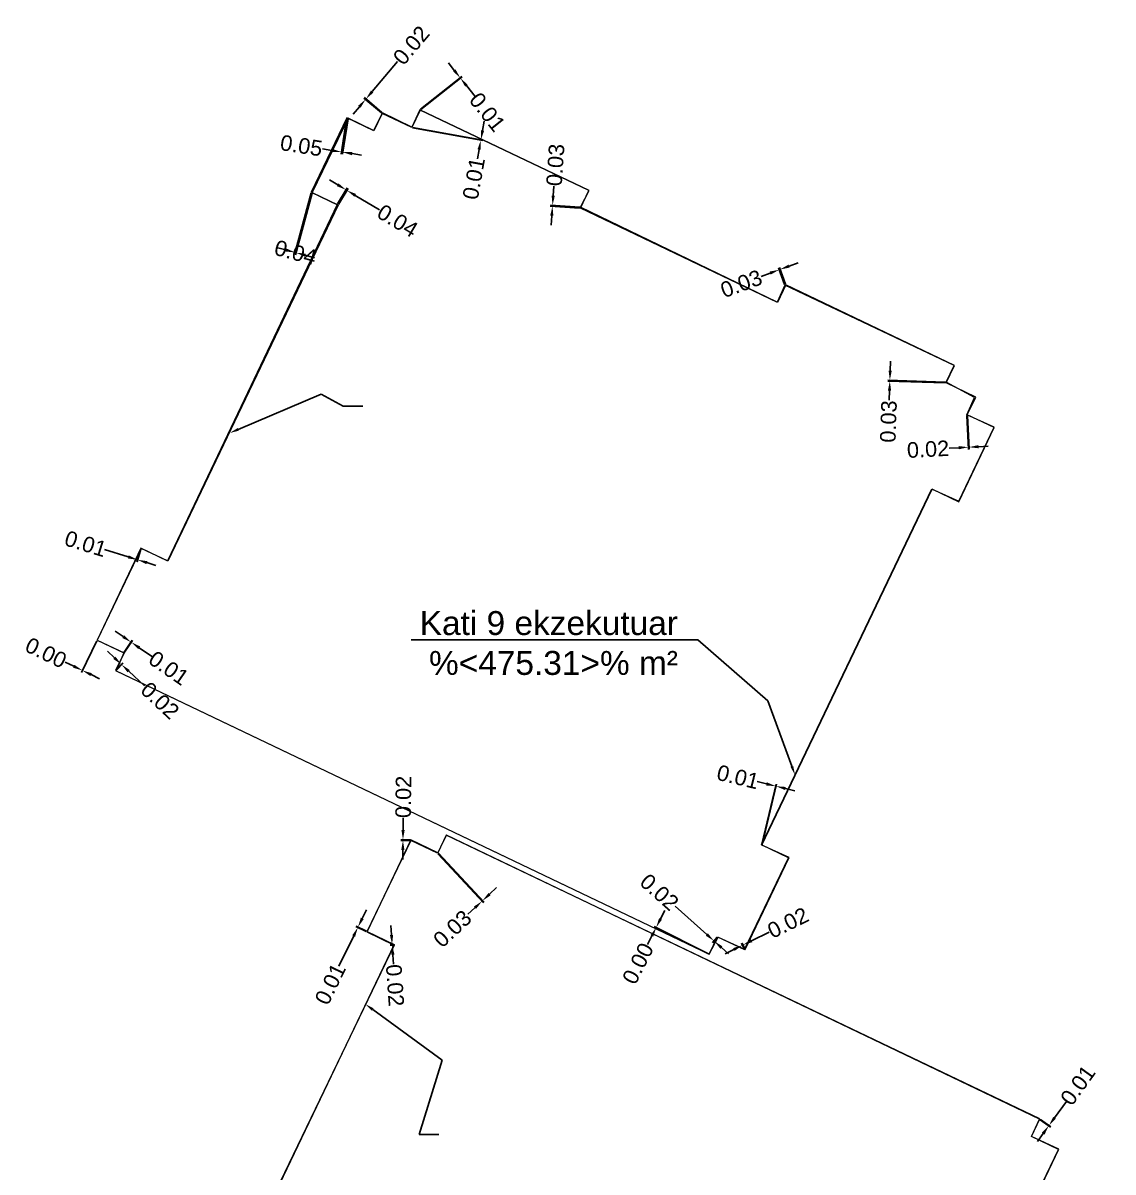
# Model space of a CAD drawing. Header units: metres. Extents: x 7511826.2 to 7511862.6, y 4693252.2 to 4693310.5.
# Drawn here: x 7511826.17 to 7511862.62, y 4693272.07 to 4693310.49 of the extents above; entities that cross this region are included whole.
import ezdxf
from ezdxf import colors
from ezdxf.entities.mleader import LeaderData, LeaderLine
from ezdxf.math import Vec2, Vec3

# ---------------------------------------------------------------- set-up
doc = ezdxf.new("R2010")
doc.units = ezdxf.units.M
for name, color, linetype, lineweight in [('dim', 7, 'Continuous', 0), ('kati 9 ekzekutim', 1, 'Continuous', 0), ('kati 9 ekzekutim pikat', 1, 'Continuous', 0), ('kati 9 projekt', 250, 'Continuous', 0)]:
    doc.layers.add(name, color=color, linetype=linetype, lineweight=lineweight)
doc.styles.get("Standard").update_dxf_attribs({"font": 'arial.ttf'})
doc.dimstyles.get("Standard").update_dxf_attribs({"dimtxt": 0.18, "dimasz": 0.18, "dimexe": 0.18, "dimexo": 0.0625, "dimgap": 0.09, "dimtad": 0, "dimtih": 1, "dimtoh": 1, "dimdec": 4, "dimzin": 0, "dimdsep": 46, "dimtxsty": 'Standard', "dimcen": 0.09, "dimadec": 0, "dimazin": 0, "dimtfac": 1, "dimtdec": 4, "dimtofl": 0, "dimtmove": 0, "dimatfit": 3, "dimfxl": 1, "dimtolj": 1, "dimtzin": 0, "dimarcsym": 0})

# ---------------------------------------------------------------- blocks, each defined once
blk = doc.blocks.new('*D60')
at = {"layer": 'Defpoints', "color": 0, "transparency": 16777216}
for p in [(7511860.164999999, 4693273.832, 659.3), (7511860.173308413, 4693273.84358567), (7511860.478388229, 4693273.624804202)]:
    blk.add_point(p, dxfattribs=at)
at = {"layer": 'dim', "color": 0, "lineweight": -2, "transparency": 16777216}
for p, q in [((7511860.664873648, 4693273.884848791), (7511861.057291957, 4693274.432056495)), ((7511860.193624398, 4693273.829016496), (7511860.536898262, 4693273.582844982)), ((7511860.185315982, 4693273.817430827), (7511860.528589847, 4693273.571259312)), ((7511860.283594394, 4693273.353173942), (7511860.097108977, 4693273.093129354))]:
    blk.add_line(p, q, dxfattribs=at)
at = {"layer": 'dim', "color": 0, "transparency": 16777216}
for points in [[(7511860.621532883, 4693273.915929694), (7511860.708214413, 4693273.853767888), (7511860.478388229, 4693273.624804202)], [(7511860.240253629, 4693273.384254845), (7511860.326935159, 4693273.322093039), (7511860.470079813, 4693273.613218532)]]:
    blk.add_solid(points, dxfattribs=at)
at = {"layer": 'dim', "color": 0, "transparency": 16777216, "insert": (7511861.442600282, 4693274.96934968), "char_height": 0.52, "attachment_point": 5, "rotation": 54.35460971150607}
blk.add_mtext('\\A1;0.01', dxfattribs=at)
blk = doc.blocks.new('*D61')
at = {"layer": 'Defpoints', "color": 0, "transparency": 16777216}
for p in [(7511838.516029494, 4693279.676440771), (7511838.578631031, 4693279.680774595), (7511838.58, 4693279.661000001)]:
    blk.add_point(p, dxfattribs=at)
at = {"layer": 'dim', "color": 0, "lineweight": -2, "transparency": 16777216}
for p, q in [((7511838.493929202, 4693279.995676697), (7511838.471828909, 4693280.314912625)), ((7511838.553690724, 4693279.679048009), (7511838.444201411, 4693279.671468205)), ((7511838.555059693, 4693279.659273416), (7511838.44557038, 4693279.651693611)), ((7511838.539498757, 4693279.337430251), (7511838.56159905, 4693279.018194323))]:
    blk.add_line(p, q, dxfattribs=at)
at = {"layer": 'dim', "color": 0, "transparency": 16777216}
for points in [[(7511838.54713519, 4693279.99936008), (7511838.440723213, 4693279.991993316), (7511838.516029494, 4693279.676440771)], [(7511838.592704745, 4693279.341113633), (7511838.486292768, 4693279.333746868), (7511838.517398464, 4693279.656666177)]]:
    blk.add_solid(points, dxfattribs=at)
at = {"layer": 'dim', "color": 0, "transparency": 16777216, "insert": (7511838.610544376, 4693278.311185282), "char_height": 0.52, "attachment_point": 5, "rotation": 273.9601946563726}
blk.add_mtext('\\A1;0.02', dxfattribs=at)
blk = doc.blocks.new('*D62')
at = {"layer": 'Defpoints', "color": 0, "transparency": 16777216}
for p in [(7511837.373920582, 4693280.259591521), (7511837.671999998, 4693280.103, 659.3), (7511837.676472254, 4693280.112178918)]:
    blk.add_point(p, dxfattribs=at)
at = {"layer": 'dim', "color": 0, "lineweight": -2, "transparency": 16777216}
for p, q in [((7511837.514082811, 4693280.547262426), (7511837.654245039, 4693280.83493333)), ((7511837.649525709, 4693280.113950174), (7511837.304722372, 4693280.281949103)), ((7511837.653997963, 4693280.123129092), (7511837.309194628, 4693280.291128022)), ((7511837.229286098, 4693279.962741696), (7511836.737026129, 4693278.9524205))]:
    blk.add_line(p, q, dxfattribs=at)
at = {"layer": 'dim', "color": 0, "transparency": 16777216}
for points in [[(7511837.46613766, 4693280.570622797), (7511837.562027962, 4693280.523902054), (7511837.373920582, 4693280.259591521)], [(7511837.181340947, 4693279.986102068), (7511837.277231249, 4693279.939381325), (7511837.369448327, 4693280.250412602)]]:
    blk.add_solid(points, dxfattribs=at)
at = {"layer": 'dim', "color": 0, "transparency": 16777216, "insert": (7511836.44742883, 4693278.358046985), "char_height": 0.52, "attachment_point": 5, "rotation": 64.02321332615882}
blk.add_mtext('\\A1;0.01', dxfattribs=at)
blk = doc.blocks.new('*D63')
at = {"layer": 'Defpoints', "color": 0, "transparency": 16777216}
for p in [(7511838.876700051, 4693283.182438607), (7511839.142999999, 4693283.157, 659.3), (7511839.143246716, 4693283.179518241)]:
    blk.add_point(p, dxfattribs=at)
at = {"layer": 'dim', "color": 0, "lineweight": -2, "transparency": 16777216}
for p, q in [((7511838.880205858, 4693283.502419404), (7511838.884607596, 4693283.904173465)), ((7511839.118001499, 4693283.157273891), (7511838.804457655, 4693283.160709172)), ((7511839.118248216, 4693283.179792133), (7511838.804704372, 4693283.183227413)), ((7511838.872947528, 4693282.83993957), (7511838.869441723, 4693282.519958775))]:
    blk.add_line(p, q, dxfattribs=at)
at = {"layer": 'dim', "color": 0, "transparency": 16777216}
for points in [[(7511838.826875724, 4693283.503003704), (7511838.93353599, 4693283.501835103), (7511838.876700051, 4693283.182438607)], [(7511838.819617394, 4693282.840523871), (7511838.926277661, 4693282.839355269), (7511838.876453334, 4693283.159920366)]]:
    blk.add_solid(points, dxfattribs=at)
at = {"layer": 'dim', "color": 0, "transparency": 16777216, "insert": (7511838.892371874, 4693284.612832161), "char_height": 0.52, "attachment_point": 5, "rotation": 89.37227526417291}
blk.add_mtext('\\A1;0.02', dxfattribs=at)
blk = doc.blocks.new('*D64')
at = {"layer": 'Defpoints', "color": 0, "transparency": 16777216}
for p in [(7511840.026999999, 4693282.731, 659.3), (7511840.045403513, 4693282.74811486), (7511841.538112385, 4693281.14301328)]:
    blk.add_point(p, dxfattribs=at)
at = {"layer": 'dim', "color": 0, "lineweight": -2, "transparency": 16777216}
for p, q in [((7511840.044025097, 4693282.712693006), (7511841.568741154, 4693281.073174277)), ((7511840.062428611, 4693282.729807867), (7511841.587144668, 4693281.090289137)), ((7511841.772441908, 4693281.360934539), (7511842.00677143, 4693281.578855798)), ((7511841.285379348, 4693280.907977161), (7511841.051049826, 4693280.690055902))]:
    blk.add_line(p, q, dxfattribs=at)
at = {"layer": 'dim', "color": 0, "transparency": 16777216}
for points in [[(7511841.249059139, 4693280.947032081), (7511841.321699558, 4693280.868922241), (7511841.519708871, 4693281.12589842)], [(7511841.736121697, 4693281.399989459), (7511841.808762117, 4693281.321879618), (7511841.538112385, 4693281.14301328)]]:
    blk.add_solid(points, dxfattribs=at)
at = {"layer": 'dim', "color": 0, "transparency": 16777216, "insert": (7511840.530134181, 4693280.205615903), "char_height": 0.52, "attachment_point": 5, "rotation": 42.92214384894902}
blk.add_mtext('\\A1;0.03', dxfattribs=at)
blk = doc.blocks.new('*D66')
at = {"layer": 'Defpoints', "color": 0, "transparency": 16777216}
for p in [(7511847.343832131, 4693280.248671243), (7511849.11794495, 4693279.351891078), (7511849.117999999, 4693279.352, 659.263)]:
    blk.add_point(p, dxfattribs=at)
at = {"layer": 'dim', "color": 0, "lineweight": -2, "transparency": 16777216}
for p, q in [((7511847.488173804, 4693280.534267955), (7511847.632515477, 4693280.819864665)), ((7511849.095632706, 4693279.363167771), (7511847.279517822, 4693280.281039197)), ((7511849.095687756, 4693279.363276693), (7511847.279572871, 4693280.281148119)), ((7511847.199435408, 4693279.96296561), (7511847.055093735, 4693279.677368899))]:
    blk.add_line(p, q, dxfattribs=at)
at = {"layer": 'dim', "color": 0, "transparency": 16777216}
for points in [[(7511847.440574352, 4693280.5583249), (7511847.535773257, 4693280.510211009), (7511847.343832131, 4693280.248671243)], [(7511847.151835956, 4693279.987022555), (7511847.247034861, 4693279.938908664), (7511847.343777081, 4693280.248562321)]]:
    blk.add_solid(points, dxfattribs=at)
at = {"layer": 'dim', "color": 0, "transparency": 16777216, "insert": (7511846.734621501, 4693279.043277476), "char_height": 0.52, "attachment_point": 5, "rotation": 63.187791094559}
blk.add_mtext('\\A1;0.00', dxfattribs=at)
blk = doc.blocks.new('*D67')
at = {"layer": 'Defpoints', "color": 0, "transparency": 16777216}
for p in [(7511849.286762202, 4693279.787939714), (7511849.398357901, 4693279.938294574), (7511849.411, 4693279.926999999, 659.26)]:
    blk.add_point(p, dxfattribs=at)
at = {"layer": 'dim', "color": 0, "lineweight": -2, "transparency": 16777216}
for p, q in [((7511849.035485563, 4693280.012432685), (7511847.978721007, 4693280.956556324)), ((7511849.381701776, 4693279.91965125), (7511849.226150462, 4693279.745541517)), ((7511849.394343875, 4693279.908356676), (7511849.238792562, 4693279.734246943)), ((7511849.525396741, 4693279.574741318), (7511849.764031281, 4693279.36154292))]:
    blk.add_line(p, q, dxfattribs=at)
at = {"layer": 'dim', "color": 0, "transparency": 16777216}
for points in [[(7511849.071018629, 4693280.052205108), (7511848.999952497, 4693279.972660262), (7511849.274120103, 4693279.799234289)], [(7511849.560929807, 4693279.614513741), (7511849.489863675, 4693279.534968895), (7511849.286762202, 4693279.787939714)]]:
    blk.add_solid(points, dxfattribs=at)
at = {"layer": 'dim', "color": 0, "transparency": 16777216, "insert": (7511847.45021916, 4693281.428724967), "char_height": 0.52, "attachment_point": 5, "rotation": 318.22209123460124}
blk.add_mtext('\\A1;0.02', dxfattribs=at)
blk = doc.blocks.new('*D68')
at = {"layer": 'Defpoints', "color": 0, "transparency": 16777216}
for p in [(7511850.247110985, 4693279.661890675), (7511850.3005147, 4693279.506891193), (7511850.318999999, 4693279.515999999, 659.37)]:
    blk.add_point(p, dxfattribs=at)
at = {"layer": 'dim', "color": 0, "lineweight": -2, "transparency": 16777216}
for p, q in [((7511850.534154193, 4693279.803333938), (7511851.115749495, 4693280.089920537)), ((7511850.289464445, 4693279.529316443), (7511850.196800952, 4693279.717366591)), ((7511850.307949744, 4693279.53842525), (7511850.215286251, 4693279.726475397)), ((7511849.941582478, 4693279.511338606), (7511849.654539268, 4693279.369895344))]:
    blk.add_line(p, q, dxfattribs=at)
at = {"layer": 'dim', "color": 0, "transparency": 16777216}
for points in [[(7511849.9180086, 4693279.559179141), (7511849.965156355, 4693279.463498071), (7511850.228625686, 4693279.652781868)], [(7511850.510580316, 4693279.851174473), (7511850.557728071, 4693279.755493402), (7511850.247110985, 4693279.661890675)]]:
    blk.add_solid(points, dxfattribs=at)
at = {"layer": 'dim', "color": 0, "transparency": 16777216, "insert": (7511851.751461603, 4693280.403173706), "char_height": 0.52, "attachment_point": 5, "rotation": 26.232210005155352}
blk.add_mtext('\\A1;0.02', dxfattribs=at)
blk = doc.blocks.new('*D70')
at = {"layer": 'Defpoints', "color": 0, "transparency": 16777216}
for p in [(7511851.352813232, 4693284.970015789), (7511850.865130386, 4693283.005634842), (7511850.875999999, 4693283.003, 659.253)]:
    blk.add_point(p, dxfattribs=at)
at = {"layer": 'dim', "color": 0, "lineweight": -2, "transparency": 16777216}
for p, q in [((7511851.03095017, 4693285.048036803), (7511850.719956722, 4693285.123422976)), ((7511850.871019932, 4693283.029931205), (7511851.358905507, 4693285.042624157)), ((7511850.881889544, 4693283.027296363), (7511851.36977512, 4693285.039989315)), ((7511851.663806681, 4693284.894629616), (7511851.974800128, 4693284.819243444))]:
    blk.add_line(p, q, dxfattribs=at)
at = {"layer": 'dim', "color": 0, "transparency": 16777216}
for points in [[(7511851.043514532, 4693285.099869045), (7511851.018385808, 4693284.996204562), (7511851.341943619, 4693284.972650631)], [(7511851.676371043, 4693284.946461858), (7511851.651242319, 4693284.842797374), (7511851.352813232, 4693284.970015789)]]:
    blk.add_solid(points, dxfattribs=at)
at = {"layer": 'dim', "color": 0, "transparency": 16777216, "insert": (7511850.077395148, 4693285.279182713), "char_height": 0.52, "attachment_point": 5, "rotation": 346.3740802929729}
blk.add_mtext('\\A1;0.01', dxfattribs=at)
blk = doc.blocks.new('*D72')
at = {"layer": 'Defpoints', "color": 0, "transparency": 16777216}
for p in [(7511857.725, 4693297.394000001, 659.257), (7511857.746030821, 4693297.39506525), (7511857.801031672, 4693296.309203111)]:
    blk.add_point(p, dxfattribs=at)
at = {"layer": 'dim', "color": 0, "lineweight": -2, "transparency": 16777216}
for p, q in [((7511857.726264673, 4693297.369032009), (7511857.78364311, 4693296.236230047)), ((7511857.747295495, 4693297.370097257), (7511857.804673932, 4693296.237295296)), ((7511857.460410558, 4693296.291950044), (7511857.140820267, 4693296.275762227)), ((7511858.120621964, 4693296.325390927), (7511858.440212255, 4693296.341578745))]:
    blk.add_line(p, q, dxfattribs=at)
at = {"layer": 'dim', "color": 0, "transparency": 16777216}
for points in [[(7511857.457712589, 4693296.345215093), (7511857.463108527, 4693296.238684995), (7511857.780000851, 4693296.308137862)], [(7511858.117923995, 4693296.378655977), (7511858.123319934, 4693296.272125878), (7511857.801031672, 4693296.309203111)]]:
    blk.add_solid(points, dxfattribs=at)
at = {"layer": 'dim', "color": 0, "transparency": 16777216, "insert": (7511856.433026416, 4693296.239911208), "char_height": 0.52, "attachment_point": 5, "rotation": 2.8996551671454083}
blk.add_mtext('\\A1;0.02', dxfattribs=at)
blk = doc.blocks.new('*D75')
at = {"layer": 'Defpoints', "color": 0, "transparency": 16777216}
for p in [(7511855.156861217, 4693298.546607792), (7511857.034067085, 4693298.456013961), (7511857.034999999, 4693298.483999999, 659.357)]:
    blk.add_point(p, dxfattribs=at)
at = {"layer": 'dim', "color": 0, "lineweight": -2, "transparency": 16777216}
for p, q in [((7511855.167522501, 4693298.866430145), (7511855.178183786, 4693299.186252496)), ((7511857.009080963, 4693298.456846874), (7511855.083968273, 4693298.521020543)), ((7511857.010013877, 4693298.484832913), (7511855.084901189, 4693298.549006581)), ((7511855.145267017, 4693298.198799402), (7511855.134605733, 4693297.87897705))]:
    blk.add_line(p, q, dxfattribs=at)
at = {"layer": 'dim', "color": 0, "transparency": 16777216}
for points in [[(7511855.114218776, 4693298.868207025), (7511855.220826227, 4693298.864653264), (7511855.156861217, 4693298.546607792)], [(7511855.091963292, 4693298.200576282), (7511855.198570743, 4693298.197022521), (7511855.155928302, 4693298.518621754)]]:
    blk.add_solid(points, dxfattribs=at)
at = {"layer": 'dim', "color": 0, "transparency": 16777216, "insert": (7511855.110905647, 4693297.168010433), "char_height": 0.52, "attachment_point": 5, "rotation": 88.0907510683258}
blk.add_mtext('\\A1;0.03', dxfattribs=at)
blk = doc.blocks.new('*D76')
at = {"layer": 'Defpoints', "color": 0, "transparency": 16777216}
for p in [(7511851.486135931, 4693302.253250364), (7511851.647000001, 4693301.728, 659.364), (7511851.675986333, 4693301.738694796)]:
    blk.add_point(p, dxfattribs=at)
at = {"layer": 'dim', "color": 0, "lineweight": -2, "transparency": 16777216}
for p, q in [((7511851.638346238, 4693301.751454475), (7511851.432226764, 4693302.310104456)), ((7511851.66733257, 4693301.762149271), (7511851.461213096, 4693302.320799252)), ((7511851.786353212, 4693302.364018519), (7511852.086570493, 4693302.474786676)), ((7511851.156932318, 4693302.131787412), (7511850.856715037, 4693302.021019256))]:
    blk.add_line(p, q, dxfattribs=at)
at = {"layer": 'dim', "color": 0, "transparency": 16777216}
for points in [[(7511851.767891853, 4693302.414054733), (7511851.804814572, 4693302.313982306), (7511851.486135931, 4693302.253250364)], [(7511851.138470959, 4693302.181823625), (7511851.175393677, 4693302.081751199), (7511851.457149599, 4693302.242555568)]]:
    blk.add_solid(points, dxfattribs=at)
at = {"layer": 'dim', "color": 0, "transparency": 16777216, "insert": (7511850.189330588, 4693301.774781117), "char_height": 0.52, "attachment_point": 5, "rotation": 20.252041564758084}
blk.add_mtext('\\A1;0.03', dxfattribs=at)
blk = doc.blocks.new('*D79')
at = {"layer": 'Defpoints', "color": 0, "transparency": 16777216}
for p in [(7511843.878028329, 4693304.398904834), (7511844.809818095, 4693304.301541248), (7511844.812, 4693304.332, 659.257)]:
    blk.add_point(p, dxfattribs=at)
at = {"layer": 'dim', "color": 0, "lineweight": -2, "transparency": 16777216}
for p, q in [((7511843.90089286, 4693304.718086935), (7511843.923757393, 4693305.037269034)), ((7511844.784881993, 4693304.30332754), (7511843.804030451, 4693304.373590602)), ((7511844.787063899, 4693304.333786292), (7511843.806212356, 4693304.404049354)), ((7511843.852981891, 4693304.049263981), (7511843.830117358, 4693303.730081881))]:
    blk.add_line(p, q, dxfattribs=at)
at = {"layer": 'dim', "color": 0, "transparency": 16777216}
for points in [[(7511843.847695843, 4693304.721897691), (7511843.954089877, 4693304.71427618), (7511843.878028329, 4693304.398904834)], [(7511843.799784874, 4693304.053074737), (7511843.906178907, 4693304.045453226), (7511843.875846423, 4693304.368446082)]]:
    blk.add_solid(points, dxfattribs=at)
at = {"layer": 'dim', "color": 0, "transparency": 16777216, "insert": (7511843.974585357, 4693305.746812369), "char_height": 0.52, "attachment_point": 5, "rotation": 85.90262976111325}
blk.add_mtext('\\A1;0.03', dxfattribs=at)
blk = doc.blocks.new('*D80')
at = {"layer": 'Defpoints', "color": 0, "transparency": 16777216}
for p in [(7511840.791093772, 4693308.659990229), (7511839.444, 4693307.594, 659.37), (7511839.451737458, 4693307.584222161)]:
    blk.add_point(p, dxfattribs=at)
at = {"layer": 'dim', "color": 0, "lineweight": -2, "transparency": 16777216}
for p, q in [((7511840.592521396, 4693308.910926498), (7511840.39394902, 4693309.161862768)), ((7511839.463604396, 4693307.609513466), (7511840.847554434, 4693308.704669014)), ((7511839.471341854, 4693307.599735628), (7511840.855291892, 4693308.694891175)), ((7511840.997403606, 4693308.399276121), (7511841.286973605, 4693308.033345992))]:
    blk.add_line(p, q, dxfattribs=at)
at = {"layer": 'dim', "color": 0, "transparency": 16777216}
for points in [[(7511840.634344107, 4693308.944021894), (7511840.550698685, 4693308.877831102), (7511840.791093772, 4693308.659990229)], [(7511841.039226318, 4693308.432371516), (7511840.955580895, 4693308.366180724), (7511840.79883123, 4693308.65021239)]]:
    blk.add_solid(points, dxfattribs=at)
at = {"layer": 'dim', "color": 0, "transparency": 16777216, "insert": (7511841.697255491, 4693307.514872033), "char_height": 0.52, "attachment_point": 5, "rotation": 308.35548212402654}
blk.add_mtext('\\A1;0.01', dxfattribs=at)
blk = doc.blocks.new('*D81')
at = {"layer": 'Defpoints', "color": 0, "transparency": 16777216}
for p in [(7511839.171324668, 4693306.997819), (7511839.173, 4693307.007, 659.259), (7511841.481581068, 4693306.585734159)]:
    blk.add_point(p, dxfattribs=at)
at = {"layer": 'dim', "color": 0, "lineweight": -2, "transparency": 16777216}
for p, q in [((7511839.195918554, 4693306.99333115), (7511841.550736126, 4693306.563628153)), ((7511839.197593886, 4693307.00251215), (7511841.552411458, 4693306.572809153)), ((7511841.53902554, 4693306.900535896), (7511841.59647001, 4693307.21533763)), ((7511841.422461264, 4693306.261751423), (7511841.365016794, 4693305.946949689))]:
    blk.add_line(p, q, dxfattribs=at)
at = {"layer": 'dim', "color": 0, "transparency": 16777216}
for points in [[(7511841.486558583, 4693306.910109974), (7511841.591492495, 4693306.890961817), (7511841.481581068, 4693306.585734159)], [(7511841.369994307, 4693306.271325502), (7511841.474928221, 4693306.252177345), (7511841.479905736, 4693306.576553158)]]:
    blk.add_solid(points, dxfattribs=at)
at = {"layer": 'dim', "color": 0, "transparency": 16777216, "insert": (7511841.246327446, 4693305.296519591), "char_height": 0.52, "attachment_point": 5, "rotation": 79.6585486993962}
blk.add_mtext('\\A1;0.01', dxfattribs=at)
blk = doc.blocks.new('*D82')
at = {"layer": 'Defpoints', "color": 0, "transparency": 16777216}
for p in [(7511837.626671374, 4693307.938783676), (7511838.17895014, 4693307.47236383), (7511838.193, 4693307.489000001, 659.253)]:
    blk.add_point(p, dxfattribs=at)
at = {"layer": 'dim', "color": 0, "lineweight": -2, "transparency": 16777216}
for p, q in [((7511837.847192303, 4693308.199898267), (7511838.697368025, 4693309.206574982)), ((7511837.420200305, 4693307.694305257), (7511837.213729236, 4693307.449826837)), ((7511838.159850264, 4693307.488494382), (7511837.571663729, 4693307.985239667)), ((7511838.173900124, 4693307.505130554), (7511837.58571359, 4693308.001875837))]:
    blk.add_line(p, q, dxfattribs=at)
at = {"layer": 'dim', "color": 0, "transparency": 16777216}
for points in [[(7511837.8064459, 4693308.234310112), (7511837.887938706, 4693308.165486422), (7511837.640721234, 4693307.955419847)], [(7511837.379453902, 4693307.728717102), (7511837.460946708, 4693307.659893412), (7511837.626671374, 4693307.938783676)]]:
    blk.add_solid(points, dxfattribs=at)
at = {"layer": 'dim', "color": 0, "transparency": 16777216, "insert": (7511839.154637711, 4693309.748019221), "char_height": 0.52, "attachment_point": 5, "rotation": 49.817670994303285}
blk.add_mtext('\\A1;0.02', dxfattribs=at)
blk = doc.blocks.new('*D83')
at = {"layer": 'Defpoints', "color": 0, "transparency": 16777216}
for p in [(7511836.996378617, 4693307.317364916), (7511837.043, 4693307.310000001, 659.367), (7511836.863631949, 4693306.174564675)]:
    blk.add_point(p, dxfattribs=at)
at = {"layer": 'dim', "color": 0, "lineweight": -2, "transparency": 16777216}
for p, q in [((7511836.992477669, 4693307.292671139), (7511836.805775835, 4693306.110811516)), ((7511837.039099052, 4693307.285306224), (7511836.852397217, 4693306.103446599)), ((7511836.500930225, 4693306.231861731), (7511836.184849886, 4693306.281793871)), ((7511837.179712288, 4693306.124632536), (7511837.495792629, 4693306.074700397))]:
    blk.add_line(p, q, dxfattribs=at)
at = {"layer": 'dim', "color": 0, "transparency": 16777216}
for points in [[(7511836.509252249, 4693306.284541789), (7511836.492608203, 4693306.179181674), (7511836.817010567, 4693306.181929592)], [(7511837.188034312, 4693306.177312594), (7511837.171390265, 4693306.071952479), (7511836.863631949, 4693306.174564675)]]:
    blk.add_solid(points, dxfattribs=at)
at = {"layer": 'dim', "color": 0, "transparency": 16777216, "insert": (7511835.480274789, 4693306.393097667), "char_height": 0.52, "attachment_point": 5, "rotation": 351.0230019612437}
blk.add_mtext('\\A1;0.05', dxfattribs=at)
blk = doc.blocks.new('*D84')
at = {"layer": 'Defpoints', "color": 0, "transparency": 16777216}
for p in [(7511835.810016809, 4693304.836428468), (7511835.844999999, 4693304.827, 659.346), (7511835.301990565, 4693302.812229253)]:
    blk.add_point(p, dxfattribs=at)
at = {"layer": 'dim', "color": 0, "lineweight": -2, "transparency": 16777216}
for p, q in [((7511835.803511092, 4693304.812289792), (7511835.24827091, 4693302.752138337)), ((7511835.838494281, 4693304.802861324), (7511835.2832541, 4693302.74270987)), ((7511834.958032331, 4693302.904930901), (7511834.649057288, 4693302.988204079)), ((7511835.61096561, 4693302.728956075), (7511835.919940652, 4693302.645682897))]:
    blk.add_line(p, q, dxfattribs=at)
at = {"layer": 'dim', "color": 0, "transparency": 16777216}
for points in [[(7511834.971911194, 4693302.956426742), (7511834.944153468, 4693302.853435058), (7511835.267007375, 4693302.821657722)], [(7511835.624844473, 4693302.780451916), (7511835.597086746, 4693302.677460234), (7511835.301990565, 4693302.812229253)]]:
    blk.add_solid(points, dxfattribs=at)
at = {"layer": 'dim', "color": 0, "transparency": 16777216, "insert": (7511835.28449897, 4693302.816943488), "char_height": 0.52, "attachment_point": 5, "rotation": 344.91636822570734}
blk.add_mtext('\\A1;0.04', dxfattribs=at)
blk = doc.blocks.new('*D85')
at = {"layer": 'Defpoints', "color": 0, "transparency": 16777216}
for p in [(7511836.969138922, 4693304.918388519), (7511836.673999999, 4693304.427999999, 659.352), (7511836.712175516, 4693304.405024174)]:
    blk.add_point(p, dxfattribs=at)
at = {"layer": 'dim', "color": 0, "lineweight": -2, "transparency": 16777216}
for p, q in [((7511836.694964865, 4693305.083399388), (7511836.420790808, 4693305.248410257)), ((7511836.686891474, 4693304.449419849), (7511837.006266367, 4693304.980077682)), ((7511836.725066992, 4693304.426444023), (7511837.044441884, 4693304.957101856)), ((7511837.281488496, 4693304.730401825), (7511838.0888534, 4693304.244491576))]:
    blk.add_line(p, q, dxfattribs=at)
at = {"layer": 'dim', "color": 0, "transparency": 16777216}
for points in [[(7511836.722466677, 4693305.129095064), (7511836.667463054, 4693305.037703712), (7511836.969138922, 4693304.918388519)], [(7511837.308990307, 4693304.776097502), (7511837.253986685, 4693304.684706149), (7511837.00731444, 4693304.895412694)]]:
    blk.add_solid(points, dxfattribs=at)
at = {"layer": 'dim', "color": 0, "transparency": 16777216, "insert": (7511838.697431906, 4693303.87822035), "char_height": 0.52, "attachment_point": 5, "rotation": 328.9584887388688}
blk.add_mtext('\\A1;0.04', dxfattribs=at)
blk = doc.blocks.new('*D87')
at = {"layer": 'Defpoints', "color": 0, "transparency": 16777216}
for p in [(7511830.115480158, 4693292.927933564), (7511830.125000001, 4693292.925000001, 659.3), (7511830.006906051, 4693292.541767851)]:
    blk.add_point(p, dxfattribs=at)
at = {"layer": 'dim', "color": 0, "lineweight": -2, "transparency": 16777216}
for p, q in [((7511829.691576509, 4693292.638937442), (7511828.900224116, 4693292.882794671)), ((7511830.108117968, 4693292.904042181), (7511829.976183102, 4693292.475894233)), ((7511830.117637811, 4693292.901108617), (7511829.985702945, 4693292.47296067)), ((7511830.312715748, 4693292.447531824), (7511830.618525445, 4693292.353295797))]:
    blk.add_line(p, q, dxfattribs=at)
at = {"layer": 'dim', "color": 0, "transparency": 16777216}
for points in [[(7511829.707282513, 4693292.689905725), (7511829.675870504, 4693292.587969159), (7511829.997386208, 4693292.544701414)], [(7511830.328421753, 4693292.498500108), (7511830.297009744, 4693292.396563541), (7511830.006906051, 4693292.541767851)]]:
    blk.add_solid(points, dxfattribs=at)
at = {"layer": 'dim', "color": 0, "transparency": 16777216, "insert": (7511828.268372988, 4693293.077501183), "char_height": 0.52, "attachment_point": 5, "rotation": 342.8731867740228}
blk.add_mtext('\\A1;0.01', dxfattribs=at)
blk = doc.blocks.new('*D88')
at = {"layer": 'Defpoints', "color": 0, "transparency": 16777216}
for p in [(7511828.648705931, 4693289.860594508), (7511828.651999999, 4693289.858999999, 659.362), (7511828.159759327, 4693288.842088849)]:
    blk.add_point(p, dxfattribs=at)
at = {"layer": 'dim', "color": 0, "lineweight": -2, "transparency": 16777216}
for p, q in [((7511828.637813557, 4693289.838092148), (7511828.125095222, 4693288.778876564)), ((7511828.641107624, 4693289.836497639), (7511828.12838929, 4693288.777282055)), ((7511827.868435056, 4693288.983105746), (7511827.580404854, 4693289.122528134)), ((7511828.447789529, 4693288.702666461), (7511828.735819732, 4693288.563244074))]:
    blk.add_line(p, q, dxfattribs=at)
at = {"layer": 'dim', "color": 0, "transparency": 16777216}
for points in [[(7511827.891672121, 4693289.03111078), (7511827.845197991, 4693288.935100712), (7511828.156465259, 4693288.843683358)], [(7511828.471026594, 4693288.750671496), (7511828.424552465, 4693288.654661427), (7511828.159759327, 4693288.842088849)]]:
    blk.add_solid(points, dxfattribs=at)
at = {"layer": 'dim', "color": 0, "transparency": 16777216, "insert": (7511826.940910512, 4693289.432078408), "char_height": 0.52, "attachment_point": 5, "rotation": 334.1704763845468}
blk.add_mtext('\\A1;0.00', dxfattribs=at)
blk = doc.blocks.new('*D89')
at = {"layer": 'Defpoints', "color": 0, "transparency": 16777216}
for p in [(7511829.270451476, 4693288.8427865), (7511829.282000001, 4693288.832, 659.23), (7511829.46021898, 4693289.045960352)]:
    blk.add_point(p, dxfattribs=at)
at = {"layer": 'dim', "color": 0, "lineweight": -2, "transparency": 16777216}
for p, q in [((7511829.226360872, 4693289.264387423), (7511828.992502765, 4693289.482814495)), ((7511829.287516091, 4693288.861056665), (7511829.509365072, 4693289.098578426)), ((7511829.299064616, 4693288.850270165), (7511829.520913596, 4693289.087791926)), ((7511829.705625612, 4693288.816746781), (7511830.234468724, 4693288.322799175))]:
    blk.add_line(p, q, dxfattribs=at)
at = {"layer": 'dim', "color": 0, "transparency": 16777216}
for points in [[(7511829.262765383, 4693289.303363774), (7511829.189956361, 4693289.225411072), (7511829.46021898, 4693289.045960352)], [(7511829.742030123, 4693288.855723131), (7511829.669221099, 4693288.77777043), (7511829.471767505, 4693289.035173852)]]:
    blk.add_solid(points, dxfattribs=at)
at = {"layer": 'dim', "color": 0, "transparency": 16777216, "insert": (7511830.752392248, 4693287.839050632), "char_height": 0.52, "attachment_point": 5, "rotation": 316.9540556659313}
blk.add_mtext('\\A1;0.02', dxfattribs=at)
blk = doc.blocks.new('*D90')
at = {"layer": 'Defpoints', "color": 0, "transparency": 16777216}
for p in [(7511829.785664905, 4693289.790423528), (7511829.540999999, 4693289.436, 659.258), (7511829.550864575, 4693289.429190307)]:
    blk.add_point(p, dxfattribs=at)
at = {"layer": 'dim', "color": 0, "lineweight": -2, "transparency": 16777216}
for p, q in [((7511829.522318408, 4693289.972216329), (7511829.258971909, 4693290.15400913)), ((7511829.555202562, 4693289.456573945), (7511829.826568285, 4693289.84967649)), ((7511829.565067139, 4693289.449764253), (7511829.83643286, 4693289.842866797)), ((7511830.058875978, 4693289.601821035), (7511830.501377605, 4693289.296354242))]:
    blk.add_line(p, q, dxfattribs=at)
at = {"layer": 'dim', "color": 0, "transparency": 16777216}
for points in [[(7511829.552617207, 4693290.016107412), (7511829.492019607, 4693289.928325245), (7511829.785664905, 4693289.790423528)], [(7511830.089174777, 4693289.645712119), (7511830.028577177, 4693289.557929952), (7511829.79552948, 4693289.783613835)]]:
    blk.add_solid(points, dxfattribs=at)
at = {"layer": 'dim', "color": 0, "transparency": 16777216, "insert": (7511831.045493055, 4693288.920741609), "char_height": 0.52, "attachment_point": 5, "rotation": 325.3819868934625}
blk.add_mtext('\\A1;0.01', dxfattribs=at)

msp = doc.modelspace()

# ---------------------------------------------------------------- linework, layer by layer
at = {"layer": 'kati 9 ekzekutim', "elevation": 643.937, "flags": 128}
msp.add_lwpolyline([(7511849.11794495, 4693279.351891078), (7511849.411, 4693279.927), (7511850.319, 4693279.516), (7511851.792, 4693282.584), (7511850.876, 4693283.003), (7511856.575, 4693294.906), (7511857.463121892, 4693294.507369734), (7511858.640364775, 4693296.975725277), (7511857.725, 4693297.394), (7511857.986, 4693297.973), (7511857.035, 4693298.484), (7511857.305, 4693299.038), (7511851.647, 4693301.728), (7511851.384, 4693301.154), (7511844.812, 4693304.332), (7511845.104, 4693304.898), (7511839.444, 4693307.594), (7511839.173, 4693307.007), (7511838.193, 4693307.489), (7511837.891, 4693306.903), (7511837.043, 4693307.31), (7511835.845, 4693304.827), (7511836.674, 4693304.428), (7511831.008, 4693292.508), (7511830.125, 4693292.925), (7511828.652, 4693289.859), (7511829.541, 4693289.436), (7511829.282, 4693288.832), (7511849.11794495, 4693279.351891078)], dxfattribs=at)
at = {"layer": 'kati 9 ekzekutim', "flags": 128}
msp.add_lwpolyline([(7511859.336, 4693269.742), (7511860.802, 4693272.829), (7511859.898, 4693273.252), (7511860.165, 4693273.832), (7511840.331, 4693283.335), (7511840.027, 4693282.731), (7511839.143, 4693283.157), (7511837.672, 4693280.103), (7511838.58, 4693279.661), (7511832.849, 4693267.757)], dxfattribs=at)
at = {"layer": 'kati 9 projekt', "flags": 128}
msp.add_lwpolyline([(7511829.270451475, 4693288.8427865), (7511849.11794495, 4693279.351891078), (7511849.398357901, 4693279.938294574), (7511850.3005147, 4693279.506891193), (7511851.767289163, 4693282.574230515), (7511850.865130386, 4693283.005634842), (7511856.559667039, 4693294.914129745), (7511857.461825814, 4693294.48272542), (7511858.648187622, 4693296.963661868), (7511857.746030822, 4693297.395065249), (7511858.026443626, 4693297.981468434), (7511857.034067085, 4693298.456013962), (7511857.314479899, 4693299.042417169), (7511851.675986333, 4693301.738694796), (7511851.395573542, 4693301.152291635), (7511844.809818095, 4693304.301541248), (7511845.090231013, 4693304.887944349), (7511839.451737458, 4693307.58422216), (7511839.171324668, 4693306.997819), (7511838.17895014, 4693307.472363831), (7511837.898537349, 4693306.885960671), (7511836.996378617, 4693307.317364916), (7511835.810016809, 4693304.836428468), (7511836.712175517, 4693304.405024175), (7511831.017638865, 4693292.49652927), (7511830.115480157, 4693292.927933563), (7511828.648705932, 4693289.860594509), (7511829.550864575, 4693289.429190307)], close=True, dxfattribs=at)
msp.add_lwpolyline([(7511859.328272947, 4693269.758440011), (7511860.795052268, 4693272.825776628), (7511859.892894343, 4693273.25718233), (7511860.173308415, 4693273.84358567), (7511840.325830713, 4693283.334514071), (7511840.045403516, 4693282.748114862), (7511839.143246717, 4693283.179518242), (7511837.676472256, 4693280.11217892), (7511838.57863103, 4693279.680774594), (7511832.884082763, 4693267.772287768)], dxfattribs=at)

# ---------------------------------------------------------------- dimensions: what is measured, and where the dimension line sits
at = {"layer": 'dim', "color": 5}
for base, p1, p2, angle, picture, middle in [((7511837.626671374, 4693307.938783676), (7511838.193, 4693307.489, 659.253), (7511838.17895014, 4693307.472363831), 229.81767257543922, '*D82', (7511839.154637711, 4693309.748019221)), ((7511840.791093772, 4693308.659990229), (7511839.451737458, 4693307.58422216), (7511839.444, 4693307.594, 659.37), 128.35548212402654, '*D80', (7511841.697255491, 4693307.514872033)), ((7511836.863631949, 4693306.174564675), (7511836.996378617, 4693307.317364916), (7511837.043, 4693307.31, 659.367), 351.0230019612437, '*D83', (7511835.480274789, 4693306.393097667)), ((7511841.481581068, 4693306.585734159), (7511839.171324668, 4693306.997819), (7511839.173, 4693307.007, 659.259), 79.65855432419573, '*D81', (7511841.246327446, 4693305.296519591)), ((7511843.878028329, 4693304.398904834), (7511844.809818095, 4693304.301541248), (7511844.812, 4693304.332, 659.257), 85.90262976111325, '*D79', (7511843.974585357, 4693305.746812369)), ((7511836.969138922, 4693304.918388519), (7511836.712175517, 4693304.405024175), (7511836.674, 4693304.428, 659.352), 148.95848873886882, '*D85', (7511838.697431906, 4693303.87822035)), ((7511835.301990565, 4693302.812229253), (7511835.810016809, 4693304.836428468), (7511835.845, 4693304.827, 659.346), 344.91636822570734, '*D84', (7511835.28449897, 4693302.816943488)), ((7511851.486135931, 4693302.253250364), (7511851.647, 4693301.728, 659.364), (7511851.675986333, 4693301.738694796), 20.252041564758088, '*D76', (7511850.189330588, 4693301.774781117)), ((7511855.156861217, 4693298.546607792), (7511857.034067085, 4693298.456013962), (7511857.035, 4693298.484, 659.357), 88.0907510683258, '*D75', (7511855.110905647, 4693297.168010433)), ((7511857.801031672, 4693296.309203111), (7511857.725, 4693297.394, 659.257), (7511857.746030822, 4693297.395065249), 2.8996551671454114, '*D72', (7511856.433026416, 4693296.239911208)), ((7511830.006906051, 4693292.541767851), (7511830.115480157, 4693292.927933563), (7511830.125, 4693292.925, 659.3), 342.8731918931453, '*D87', (7511828.268372988, 4693293.077501183)), ((7511828.159759327, 4693288.842088849), (7511828.648705932, 4693289.860594509), (7511828.652, 4693289.859, 659.362), 334.17047638454676, '*D88', (7511826.940910512, 4693289.432078408)), ((7511829.785664905, 4693289.790423528), (7511829.550864575, 4693289.429190307), (7511829.541, 4693289.436, 659.258), 145.38198689346254, '*D90', (7511831.045493055, 4693288.920741609)), ((7511829.46021898, 4693289.045960352), (7511829.282, 4693288.832, 659.23), (7511829.270451475, 4693288.8427865), 136.95405566593132, '*D89', (7511830.752392248, 4693287.839050632)), ((7511851.352813232, 4693284.970015789), (7511850.865130386, 4693283.005634842), (7511850.876, 4693283.003, 659.253), 346.3740756562498, '*D70', (7511850.077395148, 4693285.279182713)), ((7511838.876700051, 4693283.182438607), (7511839.143, 4693283.157, 659.3), (7511839.143246717, 4693283.179518242), 89.37227526417291, '*D63', (7511838.892371874, 4693284.612832161)), ((7511841.538112385, 4693281.14301328), (7511840.027, 4693282.731, 659.3), (7511840.045403516, 4693282.748114862), 42.92214384894901, '*D64', (7511840.530134181, 4693280.205615903)), ((7511849.286762202, 4693279.787939714), (7511849.398357901, 4693279.938294574), (7511849.411, 4693279.927, 659.26), 318.22209123460124, '*D67', (7511847.45021916, 4693281.428724967)), ((7511837.373920582, 4693280.259591521), (7511837.672, 4693280.103, 659.3), (7511837.676472256, 4693280.11217892), 64.02321332615882, '*D62', (7511836.44742883, 4693278.358046985)), ((7511847.343832131, 4693280.248671243), (7511849.11794495, 4693279.351891078), (7511849.118, 4693279.352, 659.263), 63.187791094559, '*D66', (7511846.734621501, 4693279.043277476)), ((7511850.247110985, 4693279.661890675), (7511850.3005147, 4693279.506891193), (7511850.319, 4693279.516, 659.37), 26.232210005155352, '*D68', (7511851.751461603, 4693280.403173706)), ((7511838.516029494, 4693279.676440771), (7511838.58, 4693279.661), (7511838.57863103, 4693279.680774594), 93.9601946563726, '*D61', (7511838.610544376, 4693278.311185282)), ((7511860.478388229, 4693273.624804202), (7511860.165, 4693273.832, 659.3), (7511860.173308415, 4693273.84358567), 54.35460971150607, '*D60', (7511861.442600282, 4693274.96934968))]:
    dim = msp.add_linear_dim(base=base, p1=p1, p2=p2, angle=angle, dimstyle='Standard', override={"dimscale": 0.4, "dimtxt": 1.3, "dimasz": 0.8, "dimtih": 0, "dimtoh": 0, "dimdec": 2, "dimcen": 0, "dimtdec": 2}, dxfattribs=at)
    dim.commit()
    dim.dimension.update_dxf_attribs({"geometry": picture, "text_midpoint": middle, "dimtype": 161})

# ---------------------------------------------------------------- leaders
at = {"layer": 'kati 9 ekzekutim pikat'}
ml = msp.add_multileader_mtext('Standard', dxfattribs=at)
ml.set_content('Kati 9 ekzekutuar\\P %<475.31>% m²', color=256)
ml.set_leader_properties()
ml.build(insert=Vec2(0, 0))
ml.multileader.update_dxf_attribs({"text_left_attachment_type": 6, "text_right_attachment_type": 6, "dogleg_length": 0.36, "arrow_head_size": 0.3})
ctx = ml.context
ctx.base_point, ctx.char_height, ctx.arrow_head_size, ctx.landing_gap_size, ctx.plane_origin = Vec3(7511839.202338529, 4693289.867244213), 0.8, 0.3, 0.3, Vec3(7511851.532061932, 4693285.223665833)
ctx.left_attachment, ctx.right_attachment, ctx.text_align_type = 6, 6, 2
notes = []
notes.append((ctx, [(0, (1, 1, 0), (7511848.73096063, 4693289.867244213), (-1, 0), 0.36, [(0, [(7511851.982593913, 4693285.354650219), (7511851.081272925, 4693287.820791792)], 0, [])])]))
ctx.mtext.insert, ctx.mtext.alignment, ctx.mtext.flow_direction = Vec3(7511848.07096063, 4693290.827244213), 3, 5
at = {"layer": 'kati 9 projekt'}
ml = msp.add_multileader_mtext('Standard', dxfattribs=at)
ml.set_content('', color=256)
ml.set_leader_properties()
ml.build(insert=Vec2(0, 0))
ml.multileader.update_dxf_attribs({"text_left_attachment_type": 6, "text_right_attachment_type": 6, "dogleg_length": 0.36, "arrow_head_size": 0.3})
ctx = ml.context
ctx.base_point, ctx.char_height, ctx.arrow_head_size, ctx.landing_gap_size, ctx.plane_origin = Vec3(7511837.238925399, 4693297.678807692), 0.8, 0.3, 0.3, Vec3(7511845.616744476, 4693291.207089549)
ctx.left_attachment, ctx.right_attachment = 6, 6
notes.append((ctx, [(1, (1, 1, 0), (7511836.878925399, 4693297.678807692), (1, 0), 0.36, [(0, [(7511833.092860577, 4693296.787362286), (7511836.14317513, 4693298.076233732)], 0, [])])]))
ctx.mtext.insert, ctx.mtext.flow_direction = Vec3(7511837.538925399, 4693298.638807692), 5
ml = msp.add_multileader_mtext('Standard', dxfattribs=at)
ml.set_content('', color=256)
ml.set_leader_properties()
ml.build(insert=Vec2(0, 0))
ml.multileader.update_dxf_attribs({"text_left_attachment_type": 6, "text_right_attachment_type": 6, "dogleg_length": 0.36, "arrow_head_size": 0.3})
ctx = ml.context
ctx.base_point, ctx.char_height, ctx.arrow_head_size, ctx.landing_gap_size, ctx.plane_origin = Vec3(7511839.781647318, 4693273.320776252), 0.8, 0.3, 0.3, Vec3(7511848.339100691, 4693276.646260669)
ctx.left_attachment, ctx.right_attachment = 6, 6
notes.append((ctx, [(1, (1, 1, 0), (7511839.421647318, 4693273.320776252), (1, 0), 0.36, [(0, [(7511837.622785988, 4693277.68190347), (7511840.186760116, 4693275.8068186)], 0, [])])]))
ctx.mtext.insert, ctx.mtext.flow_direction = Vec3(7511840.081647318, 4693274.280776252), 5
for ctx, leaders in notes:
    for number, flags, end, landing, length, lines in leaders:
        leader = LeaderData()
        leader.index, (leader.has_last_leader_line, leader.has_dogleg_vector, leader.attachment_direction) = number, flags
        leader.last_leader_point, leader.dogleg_vector, leader.dogleg_length = Vec3(end), Vec3(landing), length
        for number, points, colour, breaks in lines:
            line = LeaderLine()
            line.index, line.vertices, line.color, line.breaks = number, Vec3.list(points), colors.encode_raw_color(colour), breaks
            leader.lines.append(line)
        ctx.leaders.append(leader)

doc.saveas('drawing.dxf')
